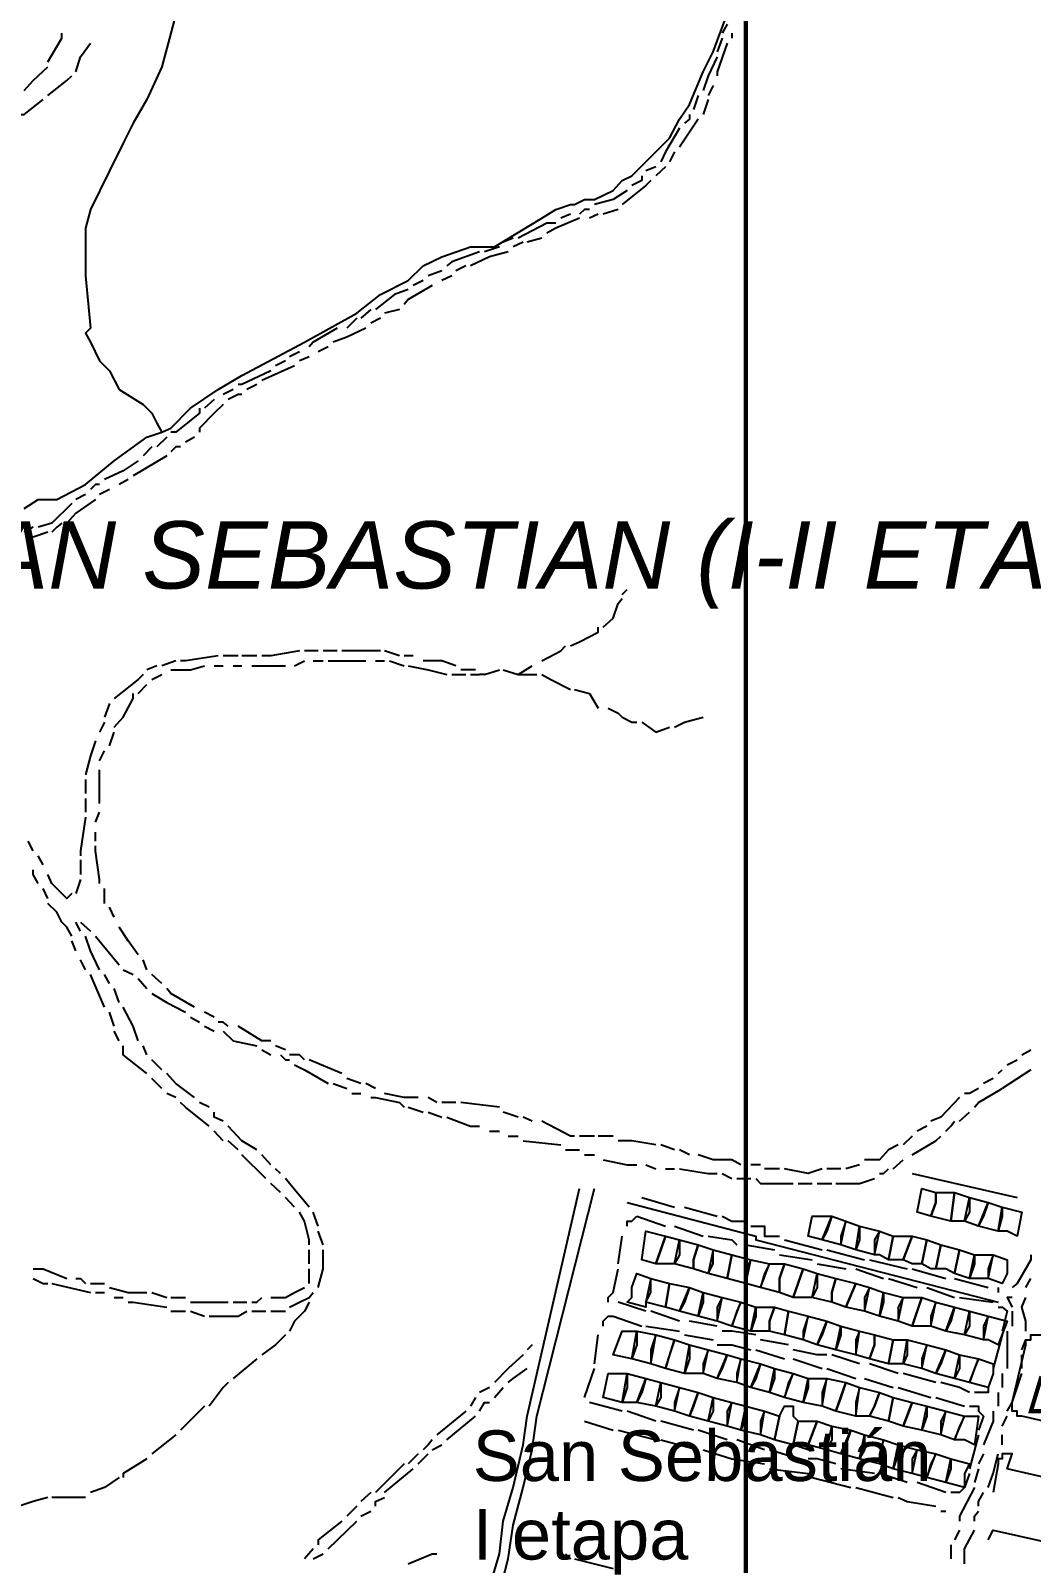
# Model space of a CAD drawing. Header units: millimetres. Extents: x -3588 to 75209, y -3737 to 38254.
# Drawn here: x 18420.8 to 18706.2, y 34117.5 to 34554.5 of the extents above; entities that cross this region are included whole.
import ezdxf

# ---------------------------------------------------------------- set-up
doc = ezdxf.new("R2010")
doc.units = ezdxf.units.MM
doc.layers.add('P', color=253, linetype='Continuous')
doc.layers.add('T', color=7, linetype='Continuous')

msp = doc.modelspace()

# ---------------------------------------------------------------- linework, layer by layer
at = {"layer": 'P', "const_width": 1.2}
for points in [[(18624.733, 27097.434), (18624.733, 36423.662)], [(18711.393, 34164.786), (18710.257, 34160.833), (18706.032, 34160.833), (18708.848, 34170.147), (18711.393, 34169.027), (18711.393, 34164.786)]]:
    msp.add_lwpolyline(points, dxfattribs=at)
at = {"layer": 'P'}
for points in [[(18467.496, 34579.474), (18463.543, 34564.51), (18462.135, 34559.149), (18460.711, 34553.788), (18458.182, 34544.186), (18453.941, 34534.871), (18449.988, 34528.102), (18447.172, 34522.453), (18443.219, 34514.547), (18437.857, 34503.536), (18436.449, 34498.175), (18436.449, 34494.222), (18436.449, 34484.62), (18437.857, 34469.656), (18436.449, 34468.248), (18437.857, 34465.703), (18440.386, 34460.342), (18443.219, 34457.526), (18446.035, 34452.164), (18452.821, 34447.923), (18453.941, 34446.803), (18455.349, 34445.379), (18456.774, 34442.562), (18458.182, 34440.017)], [(18458.182, 34440.017), (18460.711, 34441.154), (18466.36, 34446.803), (18474.266, 34452.164), (18481.035, 34456.117), (18498.832, 34465.703), (18513.795, 34473.897), (18520.565, 34479.259), (18528.47, 34483.212), (18532.695, 34487.452), (18538.073, 34489.981), (18546.251, 34492.814), (18553.02, 34492.814), (18566.575, 34500.992), (18570.528, 34503.536), (18574.769, 34504.945), (18575.889, 34504.945), (18578.722, 34506.353), (18580.13, 34506.353), (18581.539, 34506.353), (18586.9, 34508.897), (18589.445, 34511.73), (18592.261, 34513.138), (18597.622, 34518.5), (18602.984, 34523.861), (18605.816, 34529.222), (18608.633, 34533.463), (18612.586, 34542.777), (18615.419, 34548.427), (18619.371, 34559.149)], [(18619.371, 34556.316), (18617.947, 34553.788)], [(18425.711, 34545.594), (18429.663, 34552.38), (18429.663, 34553.788)], [(18617.947, 34552.38), (18616.539, 34548.427)], [(18620.78, 34553.788), (18620.78, 34552.38)], [(18433.616, 34542.777), (18435.025, 34547.002), (18437.857, 34550.955)], [(18616.539, 34547.002), (18613.994, 34541.641), (18612.586, 34537.416)], [(18619.371, 34550.955), (18616.539, 34542.777), (18616.539, 34541.641)], [(18418.941, 34537.416), (18421.486, 34540.233), (18425.711, 34544.186)], [(18425.711, 34535.992), (18431.072, 34540.233), (18432.496, 34541.641)], [(18615.419, 34538.824), (18613.994, 34535.992)], [(18417.533, 34530.631), (18418.941, 34530.631), (18424.302, 34534.871)], [(18611.178, 34535.992), (18609.769, 34532.055)], [(18613.994, 34534.871), (18612.586, 34530.631)], [(18608.633, 34530.631), (18608.633, 34529.222), (18607.225, 34528.102)], [(18605.816, 34526.678), (18601.863, 34519.908), (18600.455, 34517.091)], [(18611.178, 34529.222), (18605.816, 34521.316)], [(18604.408, 34519.908), (18602.984, 34517.091)], [(18595.094, 34513.138), (18595.094, 34511.73), (18592.261, 34510.306)], [(18599.047, 34515.667), (18596.214, 34514.547)], [(18601.863, 34515.667), (18599.047, 34513.138)], [(18590.853, 34508.897), (18586.9, 34506.353), (18581.539, 34504.945)], [(18597.622, 34511.73), (18596.214, 34510.306), (18589.445, 34504.945)], [(18580.13, 34503.536), (18578.722, 34503.536), (18577.298, 34502.128)], [(18588.308, 34503.536), (18584.083, 34502.128)], [(18570.528, 34499.583), (18567.984, 34499.583), (18559.806, 34495.342)], [(18577.298, 34500.992), (18570.528, 34498.175), (18567.984, 34496.767)], [(18574.769, 34502.128), (18571.936, 34500.992)], [(18582.659, 34502.128), (18580.13, 34500.992)], [(18558.397, 34495.342), (18555.565, 34494.222)], [(18566.575, 34495.342), (18562.334, 34494.222)], [(18548.795, 34491.405), (18540.889, 34488.573), (18539.481, 34487.452)], [(18556.973, 34491.405), (18551.612, 34489.981), (18546.251, 34487.452)], [(18554.444, 34492.814), (18550.203, 34491.405)], [(18561.214, 34494.222), (18558.397, 34492.814)], [(18538.073, 34486.028), (18534.12, 34484.62)], [(18544.842, 34487.452), (18542.01, 34486.028)], [(18535.24, 34481.803), (18528.47, 34477.85), (18527.334, 34476.442)], [(18532.695, 34483.212), (18529.879, 34481.803)], [(18540.889, 34484.62), (18538.073, 34483.212)], [(18528.47, 34480.667), (18524.517, 34479.259), (18519.156, 34475.018)], [(18517.748, 34475.018), (18514.915, 34472.489)], [(18525.926, 34475.018), (18521.685, 34473.897)], [(18508.146, 34469.656), (18501.36, 34465.703), (18500.24, 34464.295)], [(18516.324, 34469.656), (18510.962, 34467.128), (18507.009, 34465.703)], [(18513.795, 34472.489), (18510.962, 34469.656)], [(18520.565, 34472.489), (18517.748, 34471.081)], [(18505.601, 34464.295), (18502.784, 34462.887)], [(18493.47, 34460.342), (18490.638, 34458.934)], [(18497.423, 34462.887), (18494.591, 34461.478)], [(18500.24, 34461.478), (18497.423, 34460.342)], [(18489.229, 34457.526), (18481.035, 34453.573), (18479.915, 34453.573)], [(18495.999, 34458.934), (18486.685, 34454.693)], [(18478.507, 34452.164), (18475.674, 34450.756)], [(18481.035, 34450.756), (18479.915, 34450.756), (18477.098, 34449.332)], [(18485.276, 34453.573), (18482.46, 34452.164)], [(18468.905, 34446.803), (18468.905, 34445.379), (18462.135, 34440.017), (18460.711, 34440.017)], [(18475.674, 34447.923), (18473.146, 34445.379), (18468.905, 34441.154), (18468.905, 34440.017)], [(18473.146, 34449.332), (18470.313, 34446.803)], [(18418.941, 34418.284), (18422.894, 34420.829), (18425.711, 34420.829), (18428.255, 34420.829), (18436.449, 34425.054), (18444.627, 34431.84), (18453.941, 34438.609), (18458.182, 34440.017)], [(18459.59, 34438.609), (18456.774, 34435.793)], [(18467.496, 34438.609), (18464.952, 34437.201)], [(18459.59, 34433.248), (18449.988, 34427.599)], [(18455.349, 34435.793), (18452.821, 34433.248)], [(18463.543, 34435.793), (18462.135, 34435.793), (18460.711, 34434.368)], [(18451.397, 34431.84), (18447.172, 34429.007), (18441.81, 34426.478)], [(18440.386, 34425.054), (18439.266, 34425.054), (18437.857, 34423.646)], [(18448.58, 34426.478), (18446.035, 34425.054)], [(18439.266, 34420.829), (18433.616, 34416.876), (18431.072, 34414.043)], [(18436.449, 34422.237), (18433.616, 34420.829)], [(18443.219, 34423.646), (18440.386, 34422.237)], [(18432.496, 34419.693), (18426.847, 34414.043), (18422.894, 34412.923)], [(18421.486, 34412.923), (18418.941, 34411.515)], [(18425.711, 34411.515), (18421.486, 34410.107)], [(18429.663, 34414.043), (18428.255, 34412.923), (18426.847, 34411.515)], [(18589.445, 34393.719), (18590.853, 34395.143)], [(18584.083, 34384.405), (18586.9, 34386.949), (18588.308, 34391.19), (18589.445, 34392.598)], [(18574.769, 34379.043), (18577.298, 34380.18), (18582.659, 34382.996), (18582.659, 34384.405)], [(18497.423, 34377.635), (18489.229, 34376.227), (18486.685, 34376.227)], [(18502.784, 34377.635), (18501.36, 34377.635), (18498.832, 34377.635)], [(18508.146, 34377.635), (18504.193, 34377.635)], [(18520.565, 34377.635), (18509.554, 34377.635)], [(18525.926, 34376.227), (18521.685, 34377.635)], [(18566.575, 34374.818), (18571.936, 34377.635), (18573.345, 34379.043)], [(18456.774, 34373.394), (18453.941, 34372.274)], [(18462.135, 34374.818), (18458.182, 34373.394)], [(18460.711, 34372.274), (18466.36, 34372.274), (18470.313, 34373.394)], [(18474.266, 34376.227), (18464.952, 34374.818), (18463.543, 34374.818)], [(18473.146, 34373.394), (18475.674, 34373.394)], [(18479.915, 34376.227), (18475.674, 34376.227)], [(18478.507, 34373.394), (18481.035, 34373.394)], [(18485.276, 34376.227), (18481.035, 34376.227)], [(18483.868, 34373.394), (18493.47, 34373.394)], [(18495.999, 34373.394), (18498.832, 34374.818)], [(18501.36, 34374.818), (18504.193, 34374.818)], [(18505.601, 34374.818), (18513.795, 34374.818), (18516.324, 34374.818)], [(18519.156, 34374.818), (18521.685, 34374.818)], [(18523.109, 34374.818), (18527.334, 34373.394)], [(18529.879, 34376.227), (18528.47, 34376.227), (18527.334, 34376.227)], [(18528.47, 34373.394), (18534.12, 34372.274), (18539.481, 34370.865)], [(18542.01, 34373.394), (18538.073, 34374.818), (18532.695, 34374.818)], [(18547.659, 34372.274), (18546.251, 34372.274), (18543.434, 34372.274)], [(18550.203, 34370.865), (18554.444, 34372.274)], [(18555.565, 34372.274), (18559.806, 34370.865)], [(18559.806, 34370.865), (18563.759, 34373.394)], [(18452.821, 34370.865), (18451.397, 34369.457), (18444.627, 34364.08)], [(18451.397, 34365.504), (18453.941, 34368.033)], [(18455.349, 34369.457), (18458.182, 34370.865)], [(18540.889, 34370.865), (18543.434, 34370.865), (18544.842, 34370.865)], [(18546.251, 34370.865), (18547.659, 34370.865), (18548.795, 34370.865)], [(18550.203, 34370.865), (18548.795, 34370.865)], [(18559.806, 34370.865), (18565.167, 34370.865)], [(18566.575, 34370.865), (18569.12, 34369.457), (18574.769, 34366.624)], [(18444.627, 34355.902), (18447.172, 34358.719), (18449.988, 34364.08), (18449.988, 34365.504)], [(18575.889, 34366.624), (18580.13, 34365.504), (18582.659, 34361.263)], [(18443.219, 34362.672), (18441.81, 34358.719)], [(18585.492, 34361.263), (18588.308, 34359.855), (18589.445, 34358.719), (18592.261, 34357.31), (18593.67, 34357.31)], [(18441.81, 34357.31), (18440.386, 34354.494)], [(18595.094, 34357.31), (18599.047, 34354.494), (18602.984, 34355.902)], [(18604.408, 34355.902), (18607.225, 34357.31), (18612.586, 34358.719)], [(18439.266, 34351.949), (18437.857, 34347.708), (18436.449, 34342.347)], [(18443.219, 34350.541), (18444.627, 34354.494)], [(18440.386, 34346.3), (18441.81, 34349.132)], [(18440.386, 34334.169), (18440.386, 34338.394), (18440.386, 34343.755)], [(18436.449, 34340.939), (18436.449, 34338.394), (18436.449, 34336.986)], [(18436.449, 34335.577), (18436.449, 34331.624)], [(18436.449, 34330.216), (18435.025, 34320.614), (18435.025, 34319.205)], [(18439.266, 34328.808), (18440.386, 34331.624)], [(18439.266, 34323.43), (18439.266, 34325.975)], [(18421.486, 34320.614), (18420.061, 34323.43)], [(18440.386, 34311.3), (18440.386, 34312.42), (18439.266, 34320.614), (18439.266, 34322.022)], [(18422.894, 34311.3), (18421.486, 34313.844), (18421.486, 34315.253)], [(18424.302, 34316.661), (18422.894, 34319.205)], [(18435.025, 34318.069), (18435.025, 34313.844)], [(18432.496, 34308.483), (18431.072, 34307.059), (18426.847, 34311.3), (18425.711, 34313.844)], [(18435.025, 34312.42), (18433.616, 34308.483)], [(18425.711, 34307.059), (18424.302, 34309.891)], [(18441.81, 34305.65), (18441.81, 34309.891)], [(18432.496, 34296.336), (18431.072, 34298.881), (18429.663, 34300.289), (18428.255, 34303.106), (18425.711, 34305.65)], [(18444.627, 34301.697), (18443.219, 34304.53)], [(18435.025, 34297.744), (18433.616, 34300.289)], [(18435.025, 34300.289), (18437.857, 34297.744)], [(18451.397, 34290.975), (18448.58, 34294.928), (18446.035, 34298.881)], [(18433.616, 34292.095), (18432.496, 34294.928)], [(18440.386, 34286.734), (18437.857, 34292.095), (18436.449, 34296.336)], [(18439.266, 34296.336), (18446.035, 34288.158)], [(18436.449, 34286.734), (18435.025, 34289.567)], [(18453.941, 34286.734), (18452.821, 34289.567)], [(18441.81, 34276.011), (18437.857, 34285.326)], [(18443.219, 34282.781), (18441.81, 34285.326)], [(18447.172, 34286.734), (18449.988, 34285.326)], [(18458.182, 34282.781), (18455.349, 34285.326)], [(18446.035, 34277.42), (18444.627, 34281.373)], [(18451.397, 34284.205), (18453.941, 34281.373)], [(18467.496, 34276.011), (18460.711, 34279.964), (18459.59, 34281.373)], [(18451.397, 34266.409), (18449.988, 34270.65), (18447.172, 34276.011)], [(18455.349, 34279.964), (18459.59, 34277.42), (18464.952, 34274.603)], [(18444.627, 34270.65), (18443.219, 34274.603)], [(18466.36, 34273.195), (18468.905, 34271.77)], [(18473.146, 34273.195), (18470.313, 34274.603)], [(18477.098, 34270.65), (18475.674, 34271.77), (18474.266, 34271.77)], [(18446.035, 34266.409), (18444.627, 34269.242)], [(18470.313, 34270.65), (18473.146, 34269.242)], [(18475.674, 34269.242), (18478.507, 34266.409), (18485.276, 34265.001)], [(18489.229, 34266.409), (18486.685, 34266.409), (18479.915, 34270.65)], [(18453.941, 34257.095), (18447.172, 34262.456), (18447.172, 34265.001)], [(18453.941, 34262.456), (18452.821, 34265.001)], [(18486.685, 34263.881), (18489.229, 34262.456)], [(18493.47, 34263.881), (18490.638, 34265.001)], [(18703.487, 34262.456), (18706.032, 34263.881)], [(18458.182, 34258.231), (18455.349, 34261.048)], [(18492.046, 34262.456), (18493.47, 34261.048), (18494.591, 34261.048)], [(18498.832, 34261.048), (18497.423, 34262.456), (18494.591, 34262.456)], [(18495.999, 34259.64), (18498.832, 34258.231), (18505.601, 34254.278)], [(18509.554, 34257.095), (18500.24, 34261.048)], [(18699.246, 34259.64), (18702.079, 34261.048)], [(18458.182, 34252.87), (18455.349, 34255.687)], [(18467.496, 34250.325), (18462.135, 34254.278), (18459.59, 34257.095)], [(18507.009, 34254.278), (18510.962, 34252.87)], [(18514.915, 34254.278), (18510.962, 34255.687)], [(18519.156, 34252.87), (18516.324, 34254.278)], [(18695.293, 34255.687), (18692.476, 34254.278)], [(18696.717, 34257.095), (18697.838, 34258.231)], [(18706.032, 34258.231), (18697.838, 34252.87)], [(18462.135, 34250.325), (18459.59, 34251.446)], [(18512.371, 34251.446), (18513.795, 34251.446), (18514.915, 34251.446)], [(18517.748, 34250.325), (18519.156, 34250.325), (18525.926, 34248.917), (18527.334, 34247.509)], [(18531.287, 34250.325), (18527.334, 34250.325), (18521.685, 34251.446)], [(18536.648, 34248.917), (18534.12, 34250.325)], [(18685.707, 34250.325), (18680.346, 34244.676), (18677.513, 34243.556)], [(18691.068, 34252.87), (18688.524, 34251.446), (18687.115, 34251.446)], [(18689.932, 34247.509), (18691.068, 34248.917), (18697.838, 34252.87)], [(18471.721, 34242.132), (18464.952, 34247.509), (18463.543, 34248.917)], [(18471.721, 34247.509), (18468.905, 34248.917)], [(18475.674, 34243.556), (18473.146, 34244.676), (18473.146, 34246.084)], [(18528.47, 34247.509), (18532.695, 34246.084)], [(18534.12, 34246.084), (18538.073, 34244.676)], [(18542.01, 34248.917), (18538.073, 34248.917)], [(18554.444, 34247.509), (18543.434, 34248.917)], [(18559.806, 34244.676), (18555.565, 34246.084)], [(18685.707, 34243.556), (18688.524, 34246.084)], [(18485.276, 34235.362), (18481.035, 34237.907), (18477.098, 34242.132)], [(18539.481, 34244.676), (18546.251, 34242.132), (18548.795, 34242.132)], [(18563.759, 34243.556), (18561.214, 34244.676)], [(18575.889, 34239.315), (18574.769, 34239.315), (18566.575, 34243.556)], [(18676.393, 34242.132), (18673.56, 34240.723)], [(18681.754, 34240.723), (18683.162, 34242.132), (18684.283, 34243.556)], [(18475.674, 34237.907), (18473.146, 34240.723)], [(18479.915, 34235.362), (18477.098, 34237.907)], [(18551.612, 34240.723), (18554.444, 34240.723)], [(18556.973, 34239.315), (18559.806, 34239.315)], [(18561.214, 34237.907), (18571.936, 34236.77)], [(18581.539, 34239.315), (18577.298, 34239.315)], [(18586.9, 34239.315), (18582.659, 34239.315)], [(18599.047, 34236.77), (18592.261, 34237.907), (18588.308, 34237.907)], [(18604.408, 34235.362), (18600.455, 34236.77)], [(18668.199, 34236.77), (18665.382, 34235.362), (18662.838, 34232.545), (18658.597, 34232.545)], [(18672.152, 34239.315), (18669.607, 34236.77)], [(18672.152, 34233.954), (18678.921, 34237.907), (18680.346, 34239.315)], [(18487.821, 34227.184), (18481.035, 34233.954)], [(18489.229, 34231.121), (18486.685, 34233.954)], [(18573.345, 34235.362), (18574.769, 34235.362), (18577.298, 34235.362)], [(18578.722, 34233.954), (18581.539, 34233.954)], [(18584.083, 34232.545), (18590.853, 34231.121), (18593.67, 34231.121)], [(18608.633, 34233.954), (18605.816, 34235.362)], [(18620.78, 34232.545), (18615.419, 34232.545), (18611.178, 34233.954)], [(18623.308, 34231.121), (18620.78, 34232.545)], [(18666.79, 34230.001), (18669.607, 34232.545)], [(18492.046, 34228.592), (18490.638, 34230.001)], [(18596.214, 34231.121), (18599.047, 34230.001)], [(18601.863, 34230.001), (18604.408, 34230.001)], [(18605.816, 34230.001), (18613.994, 34228.592), (18616.539, 34228.592)], [(18617.947, 34228.592), (18620.78, 34227.184)], [(18628.958, 34231.121), (18626.141, 34231.121)], [(18634.319, 34230.001), (18630.094, 34230.001)], [(18646.466, 34230.001), (18642.513, 34228.592), (18635.743, 34230.001)], [(18651.827, 34230.001), (18650.419, 34230.001), (18647.874, 34230.001)], [(18657.188, 34231.121), (18653.235, 34230.001)], [(18662.838, 34228.592), (18663.958, 34228.592), (18665.382, 34230.001)], [(18672.152, 34228.592), (18702.079, 34221.807)], [(18672.152, 34228.592), (18702.079, 34221.807)], [(18492.046, 34223.231), (18489.229, 34225.76)], [(18500.24, 34218.99), (18494.591, 34225.76), (18493.47, 34227.184)], [(18528.47, 34025.345), (18528.47, 34032.115), (18529.879, 34044.262), (18532.695, 34056.392), (18535.24, 34065.995), (18539.481, 34072.764), (18543.434, 34082.078), (18544.842, 34091.681), (18547.659, 34098.45), (18548.795, 34102.403), (18551.612, 34110.597), (18554.444, 34120.183), (18555.565, 34129.497), (18558.397, 34139.1), (18561.214, 34151.246), (18562.334, 34159.424), (18577.298, 34224.351)], [(18534.12, 34023.937), (18532.695, 34032.115), (18532.695, 34042.837), (18535.24, 34056.392), (18538.073, 34064.586), (18542.01, 34071.356), (18546.251, 34080.958), (18547.659, 34090.272), (18550.203, 34097.042), (18551.612, 34101.283), (18554.444, 34109.173), (18556.973, 34118.775), (18558.397, 34128.377), (18561.214, 34139.1), (18563.759, 34149.822), (18565.167, 34159.424), (18581.539, 34224.351)], [(18622.188, 34227.184), (18626.141, 34227.184)], [(18627.549, 34227.184), (18628.958, 34225.76), (18638.272, 34225.76)], [(18639.696, 34225.76), (18642.513, 34225.76), (18643.633, 34225.76)], [(18645.057, 34225.76), (18649.282, 34225.76)], [(18650.419, 34225.76), (18657.188, 34225.76), (18661.429, 34227.184)], [(18678.921, 34220.399), (18677.513, 34216.446), (18673.56, 34217.582), (18674.968, 34224.351), (18678.921, 34223.231), (18678.921, 34220.399)], [(18495.999, 34218.99), (18493.47, 34221.807)], [(18590.853, 34220.399), (18627.549, 34210.796), (18627.549, 34209.676), (18696.717, 34191.896)], [(18590.853, 34220.399), (18627.549, 34210.796), (18627.549, 34209.676), (18696.717, 34191.896)], [(18595.094, 34221.807), (18604.408, 34218.99)], [(18678.921, 34220.399), (18678.921, 34223.231), (18684.283, 34223.231), (18683.162, 34215.037), (18677.513, 34216.446), (18678.921, 34220.399)], [(18688.524, 34217.582), (18687.115, 34215.037), (18683.162, 34215.037), (18684.283, 34223.231), (18688.524, 34221.807), (18688.524, 34217.582)], [(18692.476, 34216.446), (18691.068, 34213.629), (18687.115, 34215.037), (18688.524, 34221.807), (18693.885, 34220.399), (18692.476, 34216.446)], [(18697.838, 34216.446), (18696.717, 34212.221), (18691.068, 34213.629), (18693.885, 34220.399), (18697.838, 34218.99), (18697.838, 34216.446)], [(18500.24, 34208.268), (18500.24, 34209.676), (18498.832, 34215.037), (18497.423, 34217.582)], [(18502.784, 34213.629), (18501.36, 34217.582)], [(18590.853, 34213.629), (18590.853, 34215.037), (18592.261, 34215.037), (18593.67, 34216.446)], [(18593.67, 34216.446), (18601.863, 34213.629)], [(18607.225, 34218.99), (18616.539, 34216.446)], [(18617.947, 34216.446), (18620.78, 34215.037)], [(18620.78, 34215.037), (18624.733, 34215.037)], [(18647.874, 34212.221), (18646.466, 34209.676), (18642.513, 34210.796), (18643.633, 34216.446), (18649.282, 34216.446), (18647.874, 34212.221)], [(18651.827, 34210.796), (18651.827, 34208.268), (18646.466, 34209.676), (18649.282, 34216.446), (18653.235, 34215.037), (18651.827, 34210.796)], [(18657.188, 34209.676), (18656.068, 34206.859), (18651.827, 34208.268), (18653.235, 34215.037), (18657.188, 34213.629), (18657.188, 34209.676)], [(18699.246, 34212.221), (18696.717, 34212.221), (18697.838, 34218.99), (18703.487, 34217.582), (18702.079, 34210.796), (18699.246, 34212.221)], [(18504.193, 34208.268), (18502.784, 34212.221)], [(18588.308, 34202.906), (18589.445, 34210.796)], [(18600.455, 34206.859), (18599.047, 34202.906), (18595.094, 34204.027), (18596.214, 34212.221), (18601.863, 34210.796), (18600.455, 34206.859)], [(18605.816, 34205.435), (18604.408, 34202.906), (18599.047, 34202.906), (18601.863, 34210.796), (18605.816, 34209.676), (18605.816, 34205.435)], [(18604.408, 34213.629), (18612.586, 34210.796)], [(18613.994, 34210.796), (18620.78, 34209.676), (18622.188, 34208.268)], [(18626.141, 34213.629), (18630.094, 34213.629), (18630.094, 34210.796), (18634.319, 34210.796)], [(18661.429, 34209.676), (18661.429, 34205.435), (18656.068, 34206.859), (18657.188, 34213.629), (18662.838, 34212.221), (18661.429, 34209.676)], [(18662.838, 34205.435), (18661.429, 34205.435), (18662.838, 34212.221), (18666.79, 34210.796), (18665.382, 34204.027), (18662.838, 34205.435)], [(18668.199, 34204.027), (18665.382, 34204.027), (18666.79, 34210.796), (18672.152, 34210.796), (18669.607, 34204.027), (18668.199, 34204.027)], [(18672.152, 34202.906), (18669.607, 34204.027), (18672.152, 34210.796), (18676.393, 34209.676), (18674.968, 34202.906), (18672.152, 34202.906)], [(18500.24, 34202.906), (18500.24, 34206.859)], [(18502.784, 34196.121), (18504.193, 34201.482), (18504.193, 34206.859)], [(18609.769, 34204.027), (18609.769, 34201.482), (18604.408, 34202.906), (18605.816, 34209.676), (18611.178, 34208.268), (18609.769, 34204.027)], [(18609.769, 34204.027), (18611.178, 34208.268), (18615.419, 34206.859), (18613.994, 34200.074), (18609.769, 34201.482), (18609.769, 34204.027)], [(18615.419, 34202.906), (18615.419, 34206.859), (18620.78, 34205.435), (18619.371, 34198.665), (18613.994, 34200.074), (18615.419, 34202.906)], [(18624.733, 34208.268), (18632.911, 34206.859)], [(18635.743, 34209.676), (18646.466, 34206.859)], [(18647.874, 34206.859), (18658.597, 34204.027)], [(18677.513, 34201.482), (18674.968, 34202.906), (18676.393, 34209.676), (18680.346, 34208.268), (18678.921, 34201.482), (18677.513, 34201.482)], [(18681.754, 34201.482), (18678.921, 34201.482), (18680.346, 34208.268), (18685.707, 34206.859), (18684.283, 34200.074), (18681.754, 34201.482)], [(18689.932, 34202.906), (18688.524, 34198.665), (18684.283, 34200.074), (18685.707, 34206.859), (18689.932, 34205.435), (18689.932, 34202.906)], [(18624.733, 34201.482), (18624.733, 34197.257), (18619.371, 34198.665), (18620.78, 34205.435), (18626.141, 34204.027), (18624.733, 34201.482)], [(18630.094, 34200.074), (18628.958, 34196.121), (18624.733, 34197.257), (18626.141, 34204.027), (18631.502, 34202.906), (18630.094, 34200.074)], [(18634.319, 34198.665), (18634.319, 34194.713), (18628.958, 34196.121), (18631.502, 34202.906), (18635.743, 34202.906), (18634.319, 34198.665)], [(18634.319, 34205.435), (18643.633, 34204.027)], [(18634.319, 34198.665), (18635.743, 34202.906), (18641.105, 34201.482), (18638.272, 34193.304), (18634.319, 34194.713), (18634.319, 34198.665)], [(18645.057, 34202.906), (18653.235, 34201.482)], [(18660.021, 34204.027), (18670.743, 34201.482)], [(18693.885, 34201.482), (18693.885, 34198.665), (18688.524, 34198.665), (18689.932, 34205.435), (18695.293, 34205.435), (18693.885, 34201.482)], [(18699.246, 34200.074), (18697.838, 34197.257), (18693.885, 34198.665), (18695.293, 34205.435), (18699.246, 34204.027), (18699.246, 34200.074)], [(18706.032, 34205.435), (18706.032, 34204.027), (18702.079, 34197.257), (18700.67, 34196.121)], [(18421.486, 34201.482), (18424.302, 34201.482), (18431.072, 34198.665)], [(18421.486, 34198.665), (18424.302, 34197.257), (18425.711, 34197.257)], [(18426.847, 34197.257), (18437.857, 34194.713)], [(18433.616, 34198.665), (18435.025, 34198.665), (18436.449, 34197.257)], [(18437.857, 34197.257), (18441.81, 34197.257)], [(18500.24, 34197.257), (18500.24, 34200.074), (18500.24, 34201.482)], [(18585.492, 34191.896), (18585.492, 34193.304), (18586.9, 34194.713), (18588.308, 34201.482)], [(18592.261, 34196.121), (18593.67, 34200.074), (18597.622, 34198.665), (18596.214, 34191.896), (18596.214, 34190.472), (18590.853, 34191.896), (18592.261, 34193.304), (18592.261, 34196.121)], [(18597.622, 34194.713), (18597.622, 34198.665), (18602.984, 34197.257), (18601.863, 34190.472), (18596.214, 34191.896), (18597.622, 34194.713)], [(18607.225, 34191.896), (18605.816, 34189.351), (18601.863, 34190.472), (18602.984, 34197.257), (18608.633, 34196.121), (18607.225, 34191.896)], [(18645.057, 34196.121), (18643.633, 34193.304), (18638.272, 34193.304), (18641.105, 34201.482), (18645.057, 34200.074), (18645.057, 34196.121)], [(18649.282, 34194.713), (18649.282, 34191.896), (18643.633, 34193.304), (18645.057, 34200.074), (18650.419, 34198.665), (18649.282, 34194.713)], [(18649.282, 34194.713), (18650.419, 34198.665), (18656.068, 34197.257), (18653.235, 34190.472), (18649.282, 34191.896), (18649.282, 34194.713)], [(18658.597, 34193.304), (18658.597, 34189.351), (18653.235, 34190.472), (18656.068, 34197.257), (18660.021, 34196.121), (18658.597, 34193.304)], [(18656.068, 34201.482), (18663.958, 34198.665)], [(18665.382, 34198.665), (18673.56, 34196.121)], [(18672.152, 34201.482), (18681.754, 34198.665)], [(18684.283, 34198.665), (18693.885, 34196.121)], [(18704.607, 34196.121), (18706.032, 34198.665)], [(18439.266, 34194.713), (18441.81, 34194.713)], [(18443.219, 34196.121), (18448.58, 34194.713), (18453.941, 34194.713)], [(18444.627, 34193.304), (18447.172, 34193.304)], [(18455.349, 34194.713), (18459.59, 34193.304)], [(18460.711, 34193.304), (18464.952, 34193.304)], [(18483.868, 34191.896), (18485.276, 34191.896), (18486.685, 34193.304)], [(18489.229, 34193.304), (18493.47, 34193.304), (18495.999, 34194.713), (18498.832, 34196.121)], [(18494.591, 34190.472), (18497.423, 34191.896), (18500.24, 34193.304)], [(18500.24, 34193.304), (18501.36, 34194.713)], [(18612.586, 34191.896), (18611.178, 34187.943), (18605.816, 34189.351), (18608.633, 34196.121), (18612.586, 34194.713), (18612.586, 34191.896)], [(18616.539, 34190.472), (18616.539, 34186.535), (18611.178, 34187.943), (18612.586, 34194.713), (18617.947, 34193.304), (18616.539, 34190.472)], [(18622.188, 34189.351), (18620.78, 34185.11), (18616.539, 34186.535), (18617.947, 34193.304), (18623.308, 34191.896), (18622.188, 34189.351)], [(18663.958, 34191.896), (18662.838, 34187.943), (18658.597, 34189.351), (18660.021, 34196.121), (18663.958, 34194.713), (18663.958, 34191.896)], [(18668.199, 34190.472), (18668.199, 34186.535), (18662.838, 34187.943), (18663.958, 34194.713), (18669.607, 34193.304), (18668.199, 34190.472)], [(18673.56, 34189.351), (18672.152, 34185.11), (18668.199, 34186.535), (18669.607, 34193.304), (18674.968, 34193.304), (18673.56, 34189.351)], [(18677.513, 34187.943), (18677.513, 34185.11), (18672.152, 34185.11), (18674.968, 34193.304), (18678.921, 34191.896), (18677.513, 34187.943)], [(18676.393, 34196.121), (18684.283, 34193.304)], [(18685.707, 34193.304), (18695.293, 34191.896)], [(18696.717, 34196.121), (18696.717, 34194.713)], [(18700.67, 34193.304), (18699.246, 34193.304), (18700.67, 34190.472)], [(18704.607, 34183.702), (18704.607, 34186.535), (18703.487, 34190.472), (18704.607, 34193.304)], [(18448.58, 34191.896), (18449.988, 34191.896), (18459.59, 34190.472)], [(18460.711, 34189.351), (18464.952, 34189.351)], [(18466.36, 34191.896), (18468.905, 34191.896), (18474.266, 34191.896), (18477.098, 34191.896)], [(18466.36, 34189.351), (18470.313, 34187.943)], [(18471.721, 34187.943), (18479.915, 34187.943), (18482.46, 34189.351)], [(18478.507, 34191.896), (18482.46, 34191.896)], [(18483.868, 34189.351), (18486.685, 34189.351), (18487.821, 34189.351)], [(18489.229, 34189.351), (18493.47, 34189.351)], [(18500.24, 34191.896), (18498.832, 34189.351), (18495.999, 34186.535), (18494.591, 34183.702)], [(18596.214, 34189.351), (18588.308, 34191.896)], [(18605.816, 34186.535), (18597.622, 34189.351)], [(18627.549, 34187.943), (18626.141, 34183.702), (18620.78, 34185.11), (18623.308, 34191.896), (18627.549, 34190.472), (18627.549, 34187.943)], [(18631.502, 34186.535), (18631.502, 34183.702), (18626.141, 34183.702), (18627.549, 34190.472), (18632.911, 34190.472), (18631.502, 34186.535)], [(18631.502, 34186.535), (18632.911, 34190.472), (18636.864, 34189.351), (18635.743, 34182.582), (18631.502, 34183.702), (18631.502, 34186.535)], [(18641.105, 34183.702), (18641.105, 34181.157), (18635.743, 34182.582), (18636.864, 34189.351), (18642.513, 34187.943), (18641.105, 34183.702)], [(18683.162, 34186.535), (18681.754, 34183.702), (18677.513, 34185.11), (18678.921, 34191.896), (18684.283, 34190.472), (18683.162, 34186.535)], [(18688.524, 34185.11), (18687.115, 34182.582), (18681.754, 34183.702), (18684.283, 34190.472), (18688.524, 34189.351), (18688.524, 34185.11)], [(18692.476, 34185.11), (18692.476, 34181.157), (18687.115, 34182.582), (18688.524, 34189.351), (18693.885, 34187.943), (18692.476, 34185.11)], [(18696.717, 34190.472), (18697.838, 34190.472), (18699.246, 34189.351), (18697.838, 34183.702)], [(18700.67, 34189.351), (18700.67, 34185.11)], [(18584.083, 34185.11), (18584.083, 34186.535), (18585.492, 34187.943), (18586.9, 34187.943)], [(18586.9, 34187.943), (18595.094, 34185.11)], [(18596.214, 34185.11), (18605.816, 34183.702)], [(18616.539, 34185.11), (18608.633, 34186.535)], [(18646.466, 34182.582), (18645.057, 34179.749), (18641.105, 34181.157), (18642.513, 34187.943), (18647.874, 34186.535), (18646.466, 34182.582)], [(18651.827, 34182.582), (18650.419, 34178.341), (18645.057, 34179.749), (18647.874, 34186.535), (18651.827, 34185.11), (18651.827, 34182.582)], [(18656.068, 34181.157), (18656.068, 34176.932), (18650.419, 34178.341), (18651.827, 34185.11), (18657.188, 34183.702), (18656.068, 34181.157)], [(18693.885, 34181.157), (18692.476, 34181.157), (18693.885, 34187.943), (18699.246, 34186.535), (18696.717, 34179.749), (18693.885, 34181.157)], [(18493.47, 34182.582), (18490.638, 34179.749), (18486.685, 34176.932)], [(18581.539, 34174.388), (18582.659, 34182.582)], [(18593.67, 34179.749), (18592.261, 34175.796), (18586.9, 34176.932), (18589.445, 34183.702), (18593.67, 34183.702), (18593.67, 34179.749)], [(18597.622, 34178.341), (18597.622, 34174.388), (18592.261, 34175.796), (18593.67, 34183.702), (18599.047, 34182.582), (18597.622, 34178.341)], [(18602.984, 34176.932), (18601.863, 34172.98), (18597.622, 34174.388), (18599.047, 34182.582), (18604.408, 34181.157), (18602.984, 34176.932)], [(18608.633, 34175.796), (18607.225, 34171.571), (18601.863, 34172.98), (18604.408, 34181.157), (18608.633, 34179.749), (18608.633, 34175.796)], [(18607.225, 34182.582), (18615.419, 34181.157)], [(18627.549, 34182.582), (18620.78, 34183.702), (18617.947, 34183.702)], [(18636.864, 34179.749), (18628.958, 34181.157)], [(18661.429, 34179.749), (18660.021, 34175.796), (18656.068, 34176.932), (18657.188, 34183.702), (18661.429, 34182.582), (18661.429, 34179.749)], [(18661.429, 34179.749), (18661.429, 34182.582), (18666.79, 34181.157), (18665.382, 34174.388), (18660.021, 34175.796), (18661.429, 34179.749)], [(18670.743, 34176.932), (18669.607, 34174.388), (18665.382, 34174.388), (18666.79, 34181.157), (18670.743, 34181.157), (18670.743, 34176.932)], [(18674.968, 34175.796), (18674.968, 34172.98), (18669.607, 34174.388), (18670.743, 34181.157), (18676.393, 34179.749), (18674.968, 34175.796)], [(18697.838, 34182.582), (18695.293, 34172.98)], [(18699.246, 34183.702), (18699.246, 34175.796)], [(18704.607, 34179.749), (18704.607, 34181.157), (18706.032, 34181.157), (18706.032, 34182.582), (18707.44, 34182.582), (18708.848, 34182.582), (18784.786, 34164.786), (18784.786, 34163.377), (18785.906, 34163.377), (18785.906, 34162.257), (18785.906, 34160.833), (18781.969, 34143.053), (18781.969, 34141.932), (18780.545, 34141.932), (18779.425, 34141.932), (18703.487, 34159.424), (18702.079, 34159.424), (18702.079, 34160.833), (18700.67, 34160.833), (18700.67, 34162.257), (18700.67, 34163.377), (18704.607, 34179.749)], [(18703.487, 34178.341), (18704.607, 34181.157)], [(18485.276, 34175.796), (18478.507, 34170.147)], [(18561.214, 34176.932), (18556.973, 34172.98), (18553.02, 34169.027)], [(18563.759, 34179.749), (18562.334, 34178.341)], [(18612.586, 34174.388), (18612.586, 34171.571), (18607.225, 34171.571), (18608.633, 34179.749), (18613.994, 34178.341), (18612.586, 34174.388)], [(18617.947, 34172.98), (18616.539, 34170.147), (18612.586, 34171.571), (18613.994, 34178.341), (18619.371, 34176.932), (18617.947, 34172.98)], [(18616.539, 34179.749), (18620.78, 34179.749), (18626.141, 34178.341)], [(18622.188, 34171.571), (18622.188, 34169.027), (18616.539, 34170.147), (18619.371, 34176.932), (18623.308, 34175.796), (18622.188, 34171.571)], [(18627.549, 34170.147), (18626.141, 34167.618), (18622.188, 34169.027), (18623.308, 34175.796), (18628.958, 34174.388), (18627.549, 34170.147)], [(18627.549, 34178.341), (18635.743, 34175.796)], [(18647.874, 34176.932), (18645.057, 34176.932), (18638.272, 34178.341)], [(18638.272, 34175.796), (18642.513, 34174.388), (18646.466, 34172.98)], [(18657.188, 34174.388), (18649.282, 34176.932)], [(18680.346, 34174.388), (18678.921, 34171.571), (18674.968, 34172.98), (18676.393, 34179.749), (18681.754, 34178.341), (18680.346, 34174.388)], [(18685.707, 34172.98), (18684.283, 34170.147), (18678.921, 34171.571), (18681.754, 34178.341), (18685.707, 34176.932), (18685.707, 34172.98)], [(18689.932, 34172.98), (18688.524, 34169.027), (18684.283, 34170.147), (18685.707, 34176.932), (18691.068, 34175.796), (18689.932, 34172.98)], [(18695.293, 34171.571), (18693.885, 34167.618), (18688.524, 34169.027), (18691.068, 34175.796), (18695.293, 34174.388), (18695.293, 34171.571)], [(18699.246, 34175.796), (18699.246, 34172.98)], [(18703.487, 34172.98), (18703.487, 34176.932)], [(18556.973, 34169.027), (18558.397, 34170.147), (18562.334, 34172.98)], [(18578.722, 34164.786), (18581.539, 34172.98)], [(18590.853, 34167.618), (18589.445, 34163.377), (18584.083, 34164.786), (18585.492, 34171.571), (18590.853, 34171.571), (18590.853, 34167.618)], [(18595.094, 34166.21), (18593.67, 34163.377), (18589.445, 34163.377), (18590.853, 34171.571), (18596.214, 34170.147), (18595.094, 34166.21)], [(18632.911, 34170.147), (18631.502, 34166.21), (18626.141, 34167.618), (18628.958, 34174.388), (18632.911, 34172.98), (18632.911, 34170.147)], [(18636.864, 34169.027), (18635.743, 34164.786), (18631.502, 34166.21), (18632.911, 34172.98), (18638.272, 34171.571), (18636.864, 34169.027)], [(18642.513, 34167.618), (18641.105, 34163.377), (18635.743, 34164.786), (18638.272, 34171.571), (18642.513, 34170.147), (18642.513, 34167.618)], [(18647.874, 34172.98), (18656.068, 34170.147)], [(18668.199, 34171.571), (18660.021, 34174.388)], [(18678.921, 34169.027), (18669.607, 34171.571)], [(18695.293, 34171.571), (18693.885, 34167.618), (18693.885, 34166.21), (18692.476, 34166.21), (18689.932, 34166.21)], [(18697.838, 34171.571), (18697.838, 34167.618)], [(18699.246, 34160.833), (18700.67, 34163.377), (18703.487, 34171.571)], [(18477.098, 34169.027), (18475.674, 34167.618), (18471.721, 34162.257)], [(18551.612, 34167.618), (18548.795, 34166.21)], [(18553.02, 34164.786), (18555.565, 34167.618)], [(18600.455, 34164.786), (18599.047, 34162.257), (18593.67, 34163.377), (18596.214, 34170.147), (18600.455, 34169.027), (18600.455, 34164.786)], [(18604.408, 34163.377), (18604.408, 34160.833), (18599.047, 34162.257), (18600.455, 34169.027), (18605.816, 34167.618), (18604.408, 34163.377)], [(18609.769, 34162.257), (18608.633, 34159.424), (18604.408, 34160.833), (18605.816, 34167.618), (18611.178, 34166.21), (18609.769, 34162.257)], [(18646.466, 34166.21), (18646.466, 34162.257), (18641.105, 34163.377), (18642.513, 34170.147), (18647.874, 34170.147), (18646.466, 34166.21)], [(18651.827, 34164.786), (18650.419, 34160.833), (18646.466, 34162.257), (18647.874, 34170.147), (18653.235, 34169.027), (18651.827, 34164.786)], [(18656.068, 34163.377), (18656.068, 34159.424), (18650.419, 34160.833), (18653.235, 34169.027), (18657.188, 34167.618), (18656.068, 34163.377)], [(18661.429, 34162.257), (18660.021, 34159.424), (18656.068, 34159.424), (18657.188, 34167.618), (18662.838, 34166.21), (18661.429, 34162.257)], [(18658.597, 34170.147), (18666.79, 34167.618)], [(18668.199, 34167.618), (18677.513, 34164.786)], [(18688.524, 34166.21), (18685.707, 34167.618), (18680.346, 34169.027)], [(18711.393, 34164.786), (18710.257, 34160.833), (18706.032, 34160.833), (18708.848, 34170.147), (18711.393, 34169.027), (18711.393, 34164.786)], [(18547.659, 34164.786), (18546.251, 34162.257)], [(18548.795, 34160.833), (18550.203, 34163.377), (18551.612, 34163.377)], [(18589.445, 34160.833), (18580.13, 34163.377)], [(18615.419, 34160.833), (18613.994, 34158.016), (18608.633, 34159.424), (18611.178, 34166.21), (18615.419, 34164.786), (18615.419, 34160.833)], [(18619.371, 34160.833), (18619.371, 34156.608), (18613.994, 34158.016), (18615.419, 34164.786), (18620.78, 34163.377), (18619.371, 34160.833)], [(18624.733, 34159.424), (18623.308, 34155.471), (18619.371, 34156.608), (18620.78, 34163.377), (18624.733, 34162.257), (18624.733, 34159.424)], [(18661.429, 34162.257), (18662.838, 34166.21), (18666.79, 34164.786), (18665.382, 34158.016), (18660.021, 34159.424), (18661.429, 34162.257)], [(18670.743, 34159.424), (18669.607, 34156.608), (18665.382, 34158.016), (18666.79, 34164.786), (18672.152, 34163.377), (18670.743, 34159.424)], [(18676.393, 34159.424), (18674.968, 34155.471), (18669.607, 34156.608), (18672.152, 34163.377), (18676.393, 34162.257), (18676.393, 34159.424)], [(18678.921, 34164.786), (18687.115, 34162.257)], [(18696.717, 34166.21), (18696.717, 34162.257)], [(18470.313, 34162.257), (18467.496, 34159.424), (18463.543, 34155.471)], [(18544.842, 34160.833), (18536.648, 34154.063)], [(18539.481, 34152.655), (18547.659, 34159.424)], [(18578.722, 34158.016), (18586.9, 34155.471)], [(18599.047, 34158.016), (18590.853, 34160.833)], [(18609.769, 34155.471), (18600.455, 34158.016)], [(18628.958, 34158.016), (18628.958, 34154.063), (18623.308, 34155.471), (18624.733, 34162.257), (18630.094, 34160.833), (18628.958, 34158.016)], [(18632.911, 34152.655), (18628.958, 34154.063), (18630.094, 34160.833), (18634.319, 34159.424), (18632.911, 34152.655)], [(18638.272, 34151.246), (18632.911, 34152.655), (18634.319, 34159.424), (18635.743, 34162.257), (18638.272, 34162.257), (18638.272, 34159.424), (18639.696, 34158.016), (18638.272, 34151.246)], [(18642.513, 34151.246), (18642.513, 34149.822), (18638.272, 34151.246), (18639.696, 34158.016), (18645.057, 34158.016), (18642.513, 34151.246)], [(18649.282, 34152.655), (18647.874, 34149.822), (18642.513, 34151.246), (18645.057, 34158.016), (18649.282, 34156.608), (18649.282, 34152.655)], [(18680.346, 34158.016), (18680.346, 34154.063), (18674.968, 34155.471), (18676.393, 34162.257), (18681.754, 34160.833), (18680.346, 34158.016)], [(18685.707, 34156.608), (18684.283, 34152.655), (18680.346, 34154.063), (18681.754, 34160.833), (18687.115, 34159.424), (18685.707, 34156.608)], [(18687.115, 34152.655), (18684.283, 34152.655), (18687.115, 34159.424), (18691.068, 34159.424), (18689.932, 34151.246), (18687.115, 34152.655)], [(18688.524, 34162.257), (18691.068, 34162.257), (18691.068, 34160.833), (18692.476, 34159.424), (18691.068, 34155.471)], [(18695.293, 34160.833), (18695.293, 34158.016), (18692.476, 34151.246)], [(18697.838, 34156.608), (18699.246, 34159.424)], [(18462.135, 34154.063), (18455.349, 34148.702)], [(18588.308, 34155.471), (18599.047, 34152.655)], [(18619.371, 34152.655), (18611.178, 34155.471)], [(18653.235, 34151.246), (18651.827, 34148.702), (18647.874, 34149.822), (18649.282, 34156.608), (18654.644, 34155.471), (18653.235, 34151.246)], [(18658.597, 34149.822), (18657.188, 34147.294), (18651.827, 34148.702), (18654.644, 34155.471), (18658.597, 34154.063), (18658.597, 34149.822)], [(18662.838, 34148.702), (18662.838, 34145.885), (18657.188, 34147.294), (18658.597, 34154.063), (18663.958, 34152.655), (18662.838, 34148.702)], [(18691.068, 34154.063), (18688.524, 34144.461)], [(18697.838, 34151.246), (18697.838, 34154.063)], [(18535.24, 34152.655), (18534.12, 34151.246), (18532.695, 34149.822)], [(18535.24, 34149.822), (18538.073, 34151.246)], [(18600.455, 34152.655), (18611.178, 34149.822)], [(18612.586, 34149.822), (18620.78, 34147.294)], [(18630.094, 34149.822), (18622.188, 34152.655)], [(18639.696, 34147.294), (18631.502, 34149.822)], [(18668.199, 34148.702), (18666.79, 34144.461), (18662.838, 34145.885), (18663.958, 34152.655), (18668.199, 34151.246), (18668.199, 34148.702)], [(18672.152, 34147.294), (18672.152, 34143.053), (18666.79, 34144.461), (18668.199, 34151.246), (18673.56, 34149.822), (18672.152, 34147.294)], [(18677.513, 34145.885), (18676.393, 34141.932), (18672.152, 34143.053), (18673.56, 34149.822), (18678.921, 34148.702), (18677.513, 34145.885)], [(18453.941, 34147.294), (18447.172, 34143.053), (18447.172, 34141.932)], [(18527.334, 34145.885), (18519.156, 34137.691)], [(18531.287, 34148.702), (18528.47, 34145.885)], [(18531.287, 34145.885), (18534.12, 34148.702)], [(18620.78, 34147.294), (18630.094, 34145.885)], [(18650.419, 34145.885), (18645.057, 34147.294), (18642.513, 34147.294)], [(18683.162, 34144.461), (18681.754, 34140.508), (18676.393, 34141.932), (18678.921, 34148.702), (18683.162, 34147.294), (18683.162, 34144.461)], [(18687.115, 34143.053), (18687.115, 34139.1), (18681.754, 34140.508), (18683.162, 34147.294), (18688.524, 34145.885), (18687.115, 34143.053)], [(18692.476, 34148.702), (18691.068, 34145.885)], [(18693.885, 34139.1), (18695.293, 34143.053), (18696.717, 34148.702)], [(18773.775, 34109.173), (18778.016, 34126.969), (18778.016, 34128.377), (18778.016, 34129.497), (18776.592, 34129.497), (18776.592, 34130.922), (18775.184, 34126.969), (18699.246, 34144.461), (18700.67, 34148.702), (18699.246, 34148.702), (18697.838, 34148.702), (18697.838, 34147.294), (18696.717, 34147.294), (18696.717, 34145.885), (18695.293, 34137.691)], [(18446.035, 34141.932), (18441.81, 34139.1), (18437.857, 34137.691)], [(18521.685, 34137.691), (18529.879, 34144.461)], [(18631.502, 34144.461), (18642.513, 34143.053), (18642.513, 34141.932)], [(18643.633, 34141.932), (18654.644, 34139.1)], [(18661.429, 34143.053), (18651.827, 34144.461)], [(18670.743, 34140.508), (18662.838, 34143.053)], [(18681.754, 34137.691), (18673.56, 34140.508)], [(18688.524, 34143.053), (18687.115, 34139.1), (18685.707, 34137.691), (18683.162, 34137.691)], [(18691.068, 34144.461), (18689.932, 34140.508)], [(18425.711, 34136.283), (18421.486, 34135.147), (18417.533, 34133.738)], [(18436.449, 34136.283), (18431.072, 34136.283), (18426.847, 34136.283)], [(18517.748, 34137.691), (18514.915, 34135.147)], [(18519.156, 34133.738), (18519.156, 34135.147), (18521.685, 34136.283)], [(18656.068, 34139.1), (18666.79, 34136.283)], [(18668.199, 34136.283), (18670.743, 34135.147), (18678.921, 34133.738)], [(18689.932, 34139.1), (18685.707, 34130.922), (18685.707, 34129.497)], [(18691.068, 34133.738), (18691.068, 34135.147), (18692.476, 34137.691)], [(18513.795, 34133.738), (18512.371, 34132.33), (18510.962, 34130.922)], [(18514.915, 34130.922), (18517.748, 34132.33)], [(18680.346, 34132.33), (18681.754, 34132.33)], [(18689.932, 34129.497), (18689.932, 34130.922), (18691.068, 34132.33)], [(18509.554, 34129.497), (18502.784, 34124.136), (18502.784, 34122.728)], [(18505.601, 34121.608), (18513.795, 34129.497)], [(18685.707, 34126.969), (18684.283, 34124.136)], [(18687.115, 34117.367), (18687.115, 34121.608), (18689.932, 34126.969)], [(18693.885, 34124.136), (18695.293, 34126.969), (18768.414, 34110.597), (18768.414, 34106.644)], [(18501.36, 34121.608), (18498.832, 34118.775)], [(18501.36, 34118.775), (18504.193, 34120.183)], [(18528.47, 34117.367), (18535.24, 34120.183), (18536.648, 34120.183)], [(18573.345, 34120.183), (18574.769, 34118.775)], [(18575.889, 34118.775), (18586.9, 34115.958)], [(18683.162, 34122.728), (18683.162, 34118.775)]]:
    msp.add_lwpolyline(points, dxfattribs=at)

# ---------------------------------------------------------------- texts
at = {"layer": 'T', "attachment_point": 1}
for s, insert, char_height in [('{\\fArial|b0|i1|c0|p18;SAN SEBASTIAN (I-II ETA}', (18390.006, 34414.62), 19.20446), ('{\\fArial|b0|i0|c0|p18;San Sebastián}', (18546.843, 34155.359), 14.40334), ('{\\fArial|b0|i0|c0|p18;I etapa}', (18546.843, 34132.954), 14.40334)]:
    msp.add_mtext(s, dxfattribs=dict(at, insert=insert, char_height=char_height))

doc.saveas('drawing.dxf')
